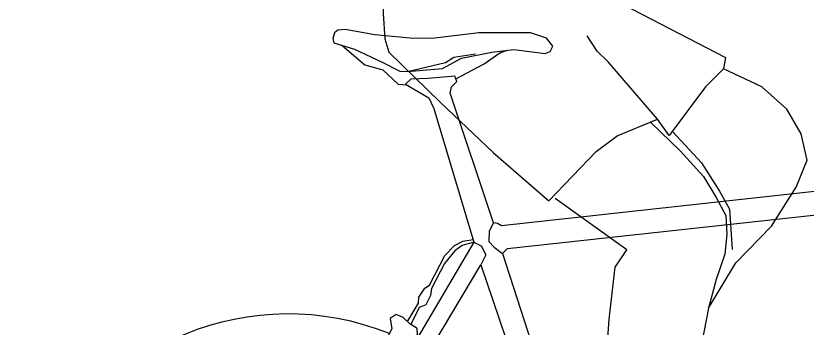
# Model space of a CAD drawing. Header units: millimetres. Extents: x 1284 to 35279, y 955 to 12847.
# Drawn here: x 12013 to 13005, y 3844 to 4236 of the extents above; entities that cross this region are included whole.
import ezdxf

# ---------------------------------------------------------------- set-up
doc = ezdxf.new("R2010")
doc.units = ezdxf.units.MM
doc.header["$LTSCALE"] = 20

# ---------------------------------------------------------------- blocks, each defined once
blk = doc.blocks.new('*U6')
at = {"linetype": 'Continuous'}
for points in [[(-867.27, 987.47), (-823.38, 991.05), (-799.79, 1004.18), (-761.72, 1011.64), (-734.1, 1014.92), (-694.86, 1009.97), (-688.49, 1012.41), (-685.12, 1019.14), (-692.89, 1029.06), (-713.11, 1035.89), (-777.71, 1035.77), (-836.22, 1028.59), (-863.8, 1029.3), (-908.17, 1033.14), (-945.58, 1040.09), (-954.86, 1039.02), (-958.92, 1036.02), (-960.75, 1028.84), (-959.51, 1023.08), (-933.88, 1015.17), (-898.89, 998.9), (-876.88, 987.6), (-867.27, 987.47), (-819.72, 998.45), (-809.02, 1005.23), (-782.18, 1009.6)], [(-949.34, 1019.94), (-920.87, 995.66), (-898.27, 989.44), (-879.16, 971.26), (-867.98, 970.48)], [(-806.74, 978.13), (-770.97, 997.02), (-751.71, 1010.59), (-741.71, 1014.03)], [(-759.25, 797.36), (-813.63, 960.07), (-812.23, 968.22), (-805.48, 974.96), (-808.01, 981.29), (-841.33, 978.34), (-863.13, 977.49), (-869.88, 971.59), (-840.63, 954.45), (-834.3, 940.82), (-784.04, 773.09), (-774.99, 768.57), (-768.88, 757.27), (-775.22, 744.84), (-652.06, 381.33)], [(-246.19, 848.81), (-749.25, 793.75), (-754.53, 796.53), (-759.25, 797.36), (-764.94, 786.96), (-765.22, 773.92), (-758.69, 766.7), (-748.14, 759.07), (-741.76, 765.18), (-239.5, 820.2), (-233.5, 811.98), (-226.39, 807.92)], [(-867.43, 673.59), (-853.63, 696.55), (-852.9, 704.01), (-845.44, 715.28), (-839.8, 719.28), (-820.46, 756.32), (-808.42, 768.91), (-797.83, 774.56), (-785.11, 776.66)], [(-784.04, 773.09), (-1015.36, 380.47)], [(-784.04, 773.09), (-798.56, 769.09), (-808.05, 762.34), (-821.01, 746.29), (-837.07, 714.92), (-838.39, 706.17), (-844.45, 694.41), (-852.56, 691.32), (-863.21, 669.98)], [(-748.14, 759.07), (-624.36, 376.21)], [(-1004.12, 360.93), (-775.22, 744.84)], [(-893.09, 652.34), (-912.83, 634.43), (-918.04, 623.77), (-913.62, 614.36), (-902.27, 614.93), (-890.7, 629.1), (-879.92, 635.57), (-866.42, 636.93), (-862.79, 650.3), (-861.2, 654.95), (-854.74, 656.99), (-855.02, 664.96), (-864.47, 670.76), (-872.77, 678.72), (-881.65, 682.58), (-888.93, 677.35), (-887, 664.62), (-893.09, 652.34)]]:
    blk.add_lwpolyline(points, dxfattribs=at)
blk.add_arc((-1017.02, 341.49), 341.49, 68.17023, 332.17896, dxfattribs=at)
blk = doc.blocks.new('人物動作（CAD素材.com）64')
at = {"color": 0, "linetype": 'ByBlock', "lineweight": -2}
for points in [[(149.35, 981.17), (80.44, 941.47), (6.05, 878.94), (-0.79, 861.15), (-38.21, 864.34), (-119.9, 880.77), (-166.91, 888.98), (-242.78, 924.1), (-255.45, 941.24), (-256.36, 925.27), (-283.28, 880.54), (-291.96, 855.9), (-291.5, 819.84), (-289.67, 788.36), (-284.65, 771.47), (-220.31, 708.95), (-153.68, 645.51), (-83.85, 584.81), (-24.52, 646.88), (1.95, 666.5), (52.6, 687.5)], [(-22.41, 861.17), (-25.14, 849.76), (137.78, 764.88), (135.04, 750.73)], [(116.37, 450.32), (150.6, 507.14), (195.43, 553.35), (226.24, 601.95), (239.93, 636.18), (232.4, 669.04), (214.6, 700.07), (183.11, 727.91), (135.04, 750.73), (112.68, 727.91), (67.19, 666.76), (52.6, 687.5), (-9.46, 759.6), (-23.15, 772.84), (-35.93, 792.01)], [(44.26, 683.23), (80.77, 647.63), (109.98, 615.68), (126.1, 589.21), (137.97, 566.39), (139.49, 542.66), (137.06, 518.02), (126.1, 486.38), (116.37, 450.32), (91.72, 323)], [(71.52, 671.42), (107.57, 632.63), (130.39, 597.03), (142.72, 574.67), (145.91, 524.01)], [(-25.79, 120.37), (-12.78, 179.93), (-5.25, 257.97), (-11.42, 389.4), (-7.99, 436.63), (-0.46, 501.67), (13.91, 523.57), (-75.76, 587.92)]]:
    blk.add_lwpolyline(points, dxfattribs=at)

msp = doc.modelspace()

# ---------------------------------------------------------------- block references
for name, p in [('人物動作（CAD素材.com）64', (12764.95, 3418.58)), ('*U6', (13371.16, 3178.54))]:
    msp.add_blockref(name, p)

doc.saveas('drawing.dxf')
